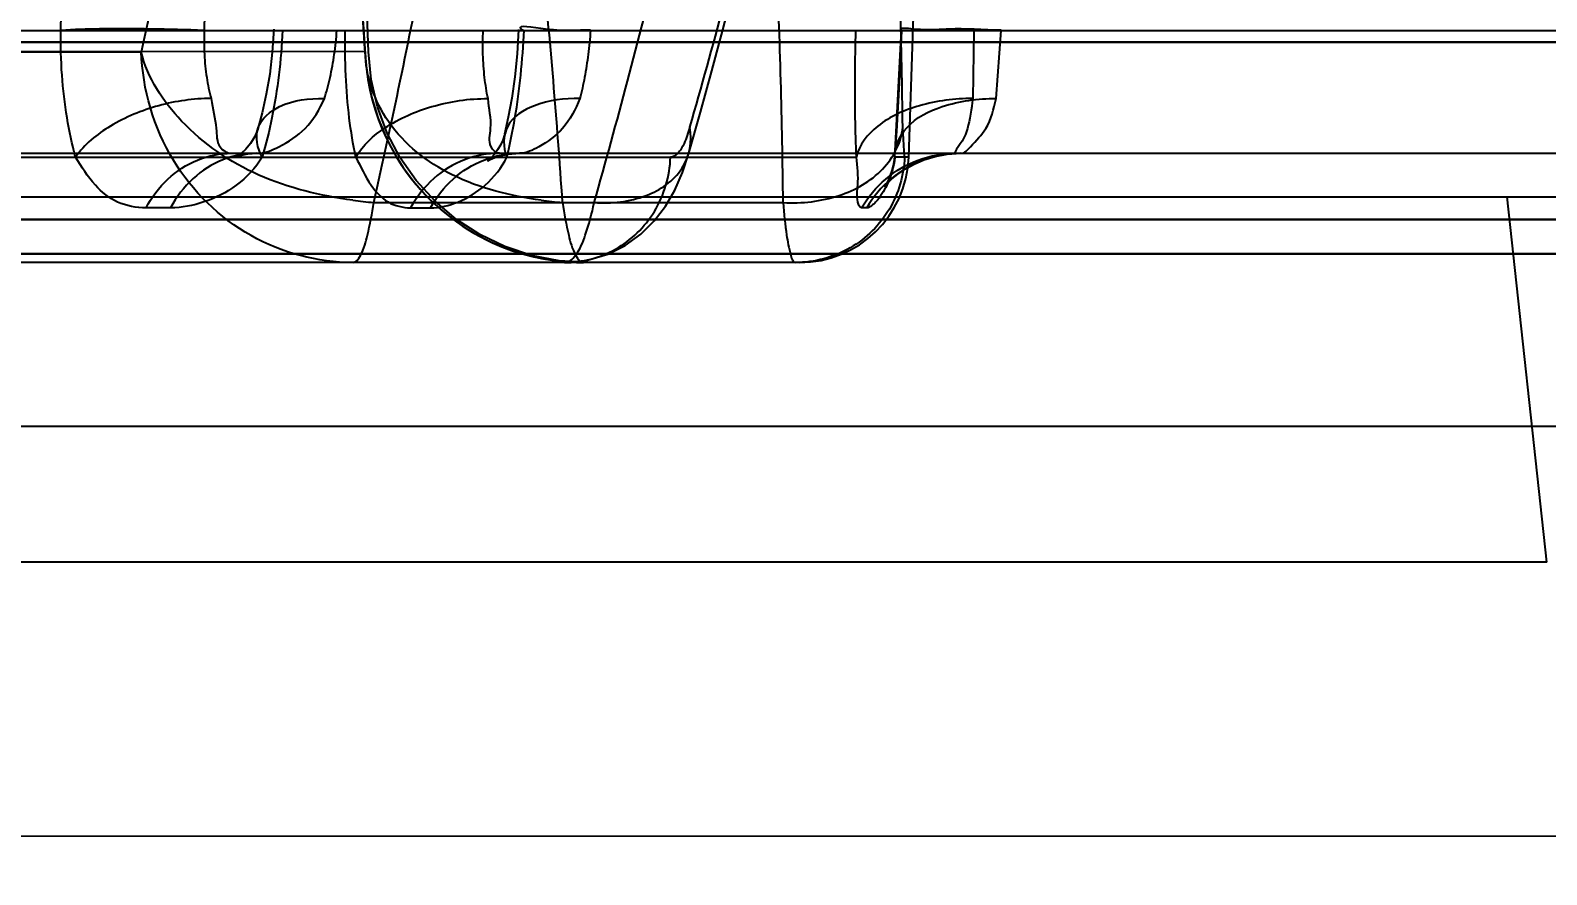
# Model space of a CAD drawing. Header units: millimetres. Extents: x 1236 to 1656, y -100 to 494.
# Drawn here: x 1497.278 to 1498.111, y 392.714 to 393.178 of the extents above; entities that cross this region are included whole.
import ezdxf

# ---------------------------------------------------------------- set-up
doc = ezdxf.new("R2010")
doc.units = ezdxf.units.MM
doc.header["$LTSCALE"] = 0.1
doc.layers.add('DIM', color=3, linetype='Continuous')
doc.styles.get("Standard").update_dxf_attribs({"font": 'arial.ttf'})
doc.dimstyles.new('ISO-25', dxfattribs={"dimtxt": 2.5, "dimasz": 2.5, "dimexe": 1.25, "dimexo": 0.625, "dimtad": 1, "dimlfac": 5, "dimtxsty": 'Standard', "dimcen": 2.5, "dimadec": 0, "dimazin": 0, "dimtfac": 1, "dimtmove": 0, "dimatfit": 3, "dimfxl": 0, "dimarcsym": 0})

# ---------------------------------------------------------------- blocks, each defined once
blk = doc.blocks.new('*D54')
at = {"layer": 'Defpoints', "color": 0}
for p in [(1493.43923, 422.66066), (1493.43923, 405.52967), (1563.44079, 391.52936)]:
    blk.add_point(p, dxfattribs=at)
at = {"layer": 'DIM', "color": 0, "lineweight": -2}
for p, q in [((1493.43923, 406.15467), (1493.43923, 423.91066)), ((1563.44079, 392.15436), (1563.44079, 423.91066)), ((1560.94079, 422.66066), (1495.93923, 422.66066))]:
    blk.add_line(p, q, dxfattribs=at)
at = {"layer": 'DIM', "color": 0}
for points in [[(1495.93923, 423.07733), (1495.93923, 422.24399), (1493.43923, 422.66066)], [(1560.94079, 423.07733), (1560.94079, 422.24399), (1563.44079, 422.66066)]]:
    blk.add_solid(points, dxfattribs=at)
at = {"layer": 'DIM', "color": 0, "insert": (1528.44001, 424.56295), "char_height": 2.5, "attachment_point": 5}
blk.add_mtext('350', dxfattribs=at)

msp = doc.modelspace()

# ---------------------------------------------------------------- linework, layer by layer
for p, q in [((1497.46417, 393.1665), (1497.44283, 393.77758)), ((1497.29514, 393.17824), (1497.29936, 393.46025)), ((1497.37843, 393.46027), (1497.37397, 393.17823)), ((1497.7609, 393.10859), (1497.77313, 393.45869)), ((1494.85707, 393.17819), (1512.05975, 393.17819)), ((1497.75333, 393.10859), (1497.75699, 393.17828)), ((1497.7967, 393.17819), (1497.79607, 393.14072)), ((1497.80891, 393.14072), (1497.81172, 393.17824)), ((1512.25767, 393.17183), (1474.62074, 393.17183)), ((1476.60823, 393.17177), (1505.5604, 393.17178)), ((1497.46231, 393.16649), (1496.94951, 393.1666)), ((1497.14968, 393.16651), (1497.33945, 393.1665)), ((1497.75861, 393.10859), (1497.75761, 393.12507)), ((1494.55356, 393.11069), (1512.06487, 393.11069)), ((1497.04745, 393.10859), (1497.7322, 393.10859)), ((1497.7609, 393.10859), (1497.75333, 393.10859)), ((1493.43926, 393.08671), (1498.08973, 393.08679)), ((1498.08973, 393.08679), (1498.15151, 393.0868)), ((1498.11137, 392.88604), (1498.08973, 393.08679)), ((1497.35546, 393.08068), (1497.34198, 393.08068)), ((1497.46701, 393.08364), (1497.69194, 393.08364)), ((1497.48727, 393.08068), (1497.49819, 393.08068)), ((1497.73785, 393.08068), (1497.73506, 393.08068)), ((1500.05372, 393.07424), (1493.5352, 393.07433)), ((1493.53531, 393.0744), (1501.43343, 393.07438)), ((1493.43866, 393.05545), (1501.43468, 393.05549)), ((1501.43465, 393.0554), (1493.43911, 393.05548)), ((1497.70094, 393.05068), (1494.67144, 393.05068)), ((1501.43941, 392.96068), (1485.43905, 392.96068)), ((1498.11137, 392.88602), (1493.43928, 392.8862)), ((1493.43917, 392.73622), (1498.17089, 392.73559))]:
    msp.add_line(p, q)
for points in [[(1497.4516, 393.29231), (1497.45375, 393.27064), (1497.45577, 393.249), (1497.45765, 393.22739), (1497.45941, 393.2058), (1497.46103, 393.18425), (1497.46252, 393.16272)], [(1497.64016, 393.11081), (1497.64649, 393.13338), (1497.65269, 393.15598), (1497.65877, 393.17859), (1497.66471, 393.20122), (1497.67053, 393.22386), (1497.67622, 393.24653)], [(1497.41213, 393.17888), (1497.41127, 393.16625), (1497.40987, 393.15424), (1497.40802, 393.1431), (1497.40581, 393.13299), (1497.40338, 393.12415)], [(1497.54664, 393.17877), (1497.5458, 393.16541), (1497.54453, 393.15277), (1497.54289, 393.14107), (1497.54097, 393.13046), (1497.53887, 393.12118)], [(1497.75697, 393.17844), (1497.75638, 393.16373), (1497.75572, 393.14942), (1497.75499, 393.13577), (1497.7542, 393.1229), (1497.75336, 393.11105)], [(1497.58408, 393.05068), (1497.56886, 393.05165), (1497.55372, 393.05459), (1497.53912, 393.05942), (1497.52533, 393.06605), (1497.51243, 393.07442), (1497.50076, 393.08432), (1497.4904, 393.09569), (1497.48162, 393.10822), (1497.47447, 393.12184), (1497.46915, 393.13616), (1497.46568, 393.15115), (1497.46415, 393.16651)], [(1497.40329, 393.12386), (1497.40169, 393.11988), (1497.39936, 393.11615), (1497.39676, 393.11302), (1497.39423, 393.11059), (1497.39229, 393.10909), (1497.39168, 393.10869), (1497.39238, 393.109), (1497.39445, 393.10967), (1497.39791, 393.11037), (1497.40267, 393.11069)], [(1497.53878, 393.12081), (1497.53789, 393.11794), (1497.53663, 393.11516), (1497.53504, 393.11251), (1497.53329, 393.11016), (1497.5315, 393.10817), (1497.53025, 393.10702), (1497.52975, 393.10662), (1497.53054, 393.10708), (1497.53272, 393.1081), (1497.5362, 393.10927), (1497.54096, 393.11026), (1497.54711, 393.11069)], [(1497.57215, 393.05068), (1497.58446, 393.05193), (1497.59554, 393.05523), (1497.60518, 393.06003), (1497.61383, 393.06627), (1497.62117, 393.07352), (1497.62735, 393.08164), (1497.63245, 393.09051), (1497.63666, 393.10016), (1497.64017, 393.11085)], [(1497.75336, 393.11094), (1497.75295, 393.10725), (1497.75234, 393.10403), (1497.7516, 393.10119), (1497.75079, 393.09872), (1497.74993, 393.09657), (1497.74911, 393.09481), (1497.74837, 393.09343), (1497.74786, 393.09261), (1497.74776, 393.09245), (1497.74821, 393.09301), (1497.74952, 393.09447), (1497.75172, 393.0966), (1497.75495, 393.09925), (1497.75915, 393.10213), (1497.76392, 393.10476), (1497.76931, 393.10707), (1497.77536, 393.10893), (1497.78202, 393.11019), (1497.78961, 393.11069)]]:
    msp.add_lwpolyline(points)
for centre, radius, start, end in [((1493.38412, 394.03286), 4.0491, 347.64535, 349.57708), ((1493.54432, 392.90723), 3.92656, 3.78586, 5.74553), ((1493.61767, 394.27898), 4.18526, 343.99573, 345.8929), ((1493.98315, 393.08454), 3.77468, 0.61516, 2.64732), ((1493.56421, 393.96972), 4.00212, 347.20853, 349.16588), ((1493.79561, 392.83279), 3.78346, 3.80163, 5.83544), ((1493.52201, 394.23579), 4.22623, 344.17987, 346.05712), ((1493.86989, 393.04511), 3.82224, 0.57753, 2.58435), ((1497.58226, 393.17069), 0.12, 183.69075, 270), ((1497.70094, 393.11069), 0.06, 270, 358), ((1497.49162, 393.36347), 0.28091, 262.6198, 264.9727), ((1497.5926, 393.34473), 0.26201, 262.64923, 265.2126)]:
    msp.add_arc(centre, radius, start, end)
for points, knots in [([(1497.30323, 393.10859), (1497.30128, 393.11569), (1497.29809, 393.13063), (1497.29542, 393.15395), (1497.29502, 393.17005), (1497.29514, 393.17824)], [0, 0, 0, 0, 0.314058, 0.650391, 1, 1, 1, 1]), ([(1497.37397, 393.17823), (1497.36418, 393.1786), (1497.34501, 393.17906), (1497.31873, 393.17908), (1497.30223, 393.17877), (1497.29514, 393.17824)], [0, 0, 0, 0, 0.372566, 0.729538, 1, 1, 1, 1]), ([(1497.37395, 393.1782), (1497.37377, 393.17379), (1497.3738, 393.16514), (1497.37502, 393.15259), (1497.37664, 393.14454), (1497.37767, 393.14072)], [0, 0, 0, 0, 0.349681, 0.686168, 1, 1, 1, 1]), ([(1497.4169, 393.17824), (1497.41653, 393.17005), (1497.41523, 393.15395), (1497.41153, 393.13066), (1497.40785, 393.11571), (1497.40569, 393.10859)], [0, 0, 0, 0, 0.34794, 0.684511, 1, 1, 1, 1]), ([(1497.43992, 393.14072), (1497.44115, 393.14455), (1497.44327, 393.15259), (1497.44553, 393.16514), (1497.44644, 393.17381), (1497.44676, 393.17824)], [0, 0, 0, 0, 0.315866, 0.651518, 1, 1, 1, 1]), ([(1497.45722, 393.10859), (1497.45568, 393.11567), (1497.45322, 393.13058), (1497.45137, 393.15388), (1497.45119, 393.17), (1497.45136, 393.17827)], [0, 0, 0, 0, 0.310336, 0.645695, 1, 1, 1, 1]), ([(1497.52982, 393.14072), (1497.52901, 393.14457), (1497.52775, 393.15264), (1497.52688, 393.16519), (1497.52696, 393.17384), (1497.52717, 393.17825)], [0, 0, 0, 0, 0.313124, 0.64873, 1, 1, 1, 1]), ([(1497.54014, 393.10859), (1497.54191, 393.11573), (1497.54496, 393.1307), (1497.54807, 393.15397), (1497.54922, 393.17005), (1497.54958, 393.17824)], [0, 0, 0, 0, 0.313462, 0.650284, 1, 1, 1, 1]), ([(1497.58609, 393.17825), (1497.57788, 393.17854), (1497.57208, 393.17677), (1497.54391, 393.18167), (1497.54902, 393.17831), (1497.54957, 393.17825)], [0, 0, 0, 0, 0.621017, 0.958321, 1, 1, 1, 1]), ([(1497.5861, 393.17824), (1497.58579, 393.17382), (1497.58495, 393.16516), (1497.58301, 393.15262), (1497.58123, 393.14456), (1497.58021, 393.14072)], [0, 0, 0, 0, 0.349498, 0.68638, 1, 1, 1, 1]), ([(1497.7322, 393.10859), (1497.73188, 393.11579), (1497.73145, 393.13082), (1497.73136, 393.15405), (1497.73168, 393.17006), (1497.73193, 393.17824)], [0, 0, 0, 0, 0.310276, 0.647519, 1, 1, 1, 1]), ([(1497.81172, 393.17825), (1497.80228, 393.17856), (1497.78306, 393.17976), (1497.77342, 393.1778), (1497.75541, 393.17977), (1497.757, 393.17828)], [0, 0, 0, 0, 0.517123, 0.880558, 1, 1, 1, 1]), ([(1497.45554, 393.08489), (1497.43789, 393.08735), (1497.40311, 393.09552), (1497.36126, 393.12413), (1497.34269, 393.15219), (1497.33932, 393.16649)], [0, 0, 0, 0, 0.358153, 0.704852, 1, 1, 1, 1]), ([(1497.45554, 393.05068), (1497.43627, 393.05068), (1497.39649, 393.06124), (1497.35204, 393.10484), (1497.34003, 393.14577), (1497.33932, 393.16649)], [0, 0, 0, 0, 0.322166, 0.65342, 1, 1, 1, 1]), ([(1497.46239, 393.16648), (1497.46308, 393.14665), (1497.47486, 393.10636), (1497.51978, 393.06186), (1497.56149, 393.05068), (1497.58226, 393.05068)], [0, 0, 0, 0, 0.326659, 0.658048, 1, 1, 1, 1]), ([(1497.55908, 393.08488), (1497.54227, 393.08731), (1497.51034, 393.09479), (1497.47287, 393.12405), (1497.46253, 393.15299), (1497.46239, 393.16648)], [0, 0, 0, 0, 0.372159, 0.70447, 1, 1, 1, 1]), ([(1497.37768, 393.14074), (1497.36801, 393.14084), (1497.34861, 393.13795), (1497.32277, 393.12735), (1497.30803, 393.11564), (1497.30323, 393.10859)], [0, 0, 0, 0, 0.347685, 0.693553, 1, 1, 1, 1]), ([(1497.37767, 393.14072), (1497.37849, 393.13525), (1497.38107, 393.12682), (1497.38045, 393.11442), (1497.38654, 393.11069), (1497.38897, 393.11069)], [0, 0, 0, 0, 0.484989, 0.787069, 1, 1, 1, 1]), ([(1497.40569, 393.10859), (1497.4031, 393.11336), (1497.40055, 393.12603), (1497.41751, 393.13971), (1497.43158, 393.14083), (1497.43991, 393.14074)], [0, 0, 0, 0, 0.281639, 0.567652, 1, 1, 1, 1]), ([(1497.4027, 393.11069), (1497.40695, 393.1107), (1497.41671, 393.11458), (1497.43072, 393.1238), (1497.43732, 393.13478), (1497.43992, 393.14072)], [0, 0, 0, 0, 0.255746, 0.609321, 1, 1, 1, 1]), ([(1497.45722, 393.10859), (1497.46096, 393.1152), (1497.47422, 393.12694), (1497.4995, 393.13783), (1497.51941, 393.14084), (1497.52983, 393.14074)], [0, 0, 0, 0, 0.27757, 0.619477, 1, 1, 1, 1]), ([(1497.536, 393.11069), (1497.53409, 393.11069), (1497.52941, 393.11551), (1497.53255, 393.1266), (1497.53031, 393.13527), (1497.52982, 393.14072)], [0, 0, 0, 0, 0.1778, 0.491583, 1, 1, 1, 1]), ([(1497.5802, 393.14074), (1497.57179, 393.14083), (1497.55729, 393.13931), (1497.53816, 393.12783), (1497.53793, 393.11381), (1497.54014, 393.10859)], [0, 0, 0, 0, 0.416097, 0.719775, 1, 1, 1, 1]), ([(1497.58021, 393.14072), (1497.57795, 393.13485), (1497.57227, 393.124), (1497.5596, 393.11487), (1497.55086, 393.1107), (1497.54713, 393.11069)], [0, 0, 0, 0, 0.405301, 0.759632, 1, 1, 1, 1]), ([(1497.79607, 393.14074), (1497.78623, 393.14083), (1497.76773, 393.13839), (1497.74433, 393.12835), (1497.73355, 393.11533), (1497.7322, 393.10859)], [0, 0, 0, 0, 0.389885, 0.727561, 1, 1, 1, 1]), ([(1497.75333, 393.10859), (1497.75304, 393.11438), (1497.75961, 393.12789), (1497.7813, 393.13848), (1497.79892, 393.14083), (1497.80891, 393.14074)], [0, 0, 0, 0, 0.248621, 0.571588, 1, 1, 1, 1]), ([(1497.79607, 393.14072), (1497.79553, 393.13521), (1497.79361, 393.12454), (1497.79121, 393.11833), (1497.78556, 393.11072), (1497.78682, 393.11069)], [0, 0, 0, 0, 0.523818, 0.881075, 1, 1, 1, 1]), ([(1497.78965, 393.11069), (1497.79174, 393.11071), (1497.79654, 393.11646), (1497.80505, 393.12458), (1497.80769, 393.13509), (1497.80891, 393.14072)], [0, 0, 0, 0, 0.17074, 0.529954, 1, 1, 1, 1]), ([(1497.58816, 393.08364), (1497.59773, 393.083), (1497.61593, 393.08485), (1497.63871, 393.09992), (1497.64214, 393.1175), (1497.64072, 393.12507)], [0, 0, 0, 0, 0.376093, 0.698147, 1, 1, 1, 1]), ([(1497.64072, 393.12507), (1497.63985, 393.12203), (1497.63803, 393.11691), (1497.63487, 393.11089), (1497.63148, 393.10859), (1497.63006, 393.10859)], [0, 0, 0, 0, 0.46411, 0.792049, 1, 1, 1, 1]), ([(1497.69194, 393.08364), (1497.70225, 393.08296), (1497.72229, 393.08541), (1497.74773, 393.09936), (1497.75698, 393.11659), (1497.75761, 393.12507)], [0, 0, 0, 0, 0.366959, 0.697985, 1, 1, 1, 1]), ([(1497.34198, 393.08068), (1497.34505, 393.08656), (1497.35305, 393.09726), (1497.36967, 393.1081), (1497.38262, 393.11069), (1497.38899, 393.11069)], [0, 0, 0, 0, 0.340825, 0.671943, 1, 1, 1, 1]), ([(1497.40263, 393.11069), (1497.39636, 393.11069), (1497.38351, 393.10818), (1497.36675, 393.09747), (1497.3586, 393.08668), (1497.35546, 393.08068)], [0, 0, 0, 0, 0.321934, 0.652884, 1, 1, 1, 1]), ([(1497.53603, 393.11069), (1497.52956, 393.11069), (1497.51635, 393.10821), (1497.49904, 393.09755), (1497.49053, 393.08671), (1497.48727, 393.08068)], [0, 0, 0, 0, 0.324973, 0.656367, 1, 1, 1, 1]), ([(1497.49819, 393.08068), (1497.5014, 393.08659), (1497.5098, 393.09736), (1497.52708, 393.10813), (1497.54046, 393.11069), (1497.54708, 393.11069)], [0, 0, 0, 0, 0.336728, 0.668287, 1, 1, 1, 1]), ([(1497.73506, 393.08068), (1497.73849, 393.08665), (1497.74752, 393.09749), (1497.76579, 393.10818), (1497.77982, 393.11069), (1497.78681, 393.11069)], [0, 0, 0, 0, 0.330988, 0.663209, 1, 1, 1, 1]), ([(1497.78963, 393.11069), (1497.78277, 393.11069), (1497.76888, 393.10825), (1497.75052, 393.0977), (1497.74135, 393.08677), (1497.73785, 393.08068)], [0, 0, 0, 0, 0.330277, 0.662498, 1, 1, 1, 1]), ([(1497.34198, 393.08068), (1497.33666, 393.08083), (1497.32595, 393.08258), (1497.31253, 393.09348), (1497.30652, 393.10324), (1497.30323, 393.10859)], [0, 0, 0, 0, 0.318541, 0.62411, 1, 1, 1, 1]), ([(1497.40569, 393.10859), (1497.40208, 393.10262), (1497.39239, 393.0924), (1497.3745, 393.08321), (1497.36163, 393.08085), (1497.35546, 393.08068)], [0, 0, 0, 0, 0.351675, 0.688857, 1, 1, 1, 1]), ([(1497.45722, 393.10859), (1497.45982, 393.10336), (1497.46411, 393.09414), (1497.47404, 393.08279), (1497.483, 393.08083), (1497.48727, 393.08068)], [0, 0, 0, 0, 0.403699, 0.705144, 1, 1, 1, 1]), ([(1497.49819, 393.08068), (1497.50331, 393.08085), (1497.51429, 393.08338), (1497.52941, 393.09272), (1497.5373, 393.10276), (1497.54014, 393.10859)], [0, 0, 0, 0, 0.292852, 0.629273, 1, 1, 1, 1]), ([(1497.57191, 393.05068), (1497.58153, 393.05068), (1497.60142, 393.05594), (1497.62369, 393.07772), (1497.62971, 393.09822), (1497.63006, 393.10859)], [0, 0, 0, 0, 0.321474, 0.653099, 1, 1, 1, 1]), ([(1497.75861, 393.10859), (1497.75827, 393.0987), (1497.7524, 393.07857), (1497.72996, 393.05629), (1497.70908, 393.05068), (1497.69868, 393.05068)], [0, 0, 0, 0, 0.325841, 0.657644, 1, 1, 1, 1]), ([(1497.73506, 393.08068), (1497.73379, 393.08085), (1497.73206, 393.08631), (1497.73354, 393.09486), (1497.73287, 393.10349), (1497.7322, 393.10859)], [0, 0, 0, 0, 0.135293, 0.459327, 1, 1, 1, 1]), ([(1497.75333, 393.10859), (1497.7527, 393.10329), (1497.75016, 393.09428), (1497.74434, 393.08521), (1497.7398, 393.08093), (1497.73785, 393.08068)], [0, 0, 0, 0, 0.484896, 0.821698, 1, 1, 1, 1]), ([(1497.45554, 393.05068), (1497.45742, 393.05068), (1497.46139, 393.05674), (1497.46417, 393.06745), (1497.46613, 393.07763), (1497.46701, 393.08364)], [0, 0, 0, 0, 0.158171, 0.490401, 1, 1, 1, 1]), ([(1497.57074, 393.08364), (1497.57162, 393.07763), (1497.57359, 393.06745), (1497.57639, 393.05673), (1497.58037, 393.05068), (1497.58226, 393.05068)], [0, 0, 0, 0, 0.509328, 0.841507, 1, 1, 1, 1]), ([(1497.57191, 393.05068), (1497.57424, 393.05068), (1497.57969, 393.05591), (1497.58409, 393.06745), (1497.58687, 393.07758), (1497.58816, 393.08364)], [0, 0, 0, 0, 0.183148, 0.511065, 1, 1, 1, 1]), ([(1497.69194, 393.08364), (1497.69241, 393.07765), (1497.69338, 393.06722), (1497.69522, 393.05773), (1497.69714, 393.05068), (1497.69868, 393.05068)], [0, 0, 0, 0, 0.52901, 0.864597, 1, 1, 1, 1])]:
    msp.add_open_spline(points, degree=3, knots=knots)

# ---------------------------------------------------------------- dimensions: what is measured, and where the dimension line sits
at = {"layer": 'DIM'}
dim = msp.add_linear_dim(base=(1493.43923, 422.66066), p1=(1563.44079, 391.52936), p2=(1493.43923, 405.52967), text='350', dimstyle='ISO-25', dxfattribs=at)
dim.commit()
dim.dimension.update_dxf_attribs({"geometry": '*D54', "text_midpoint": (1528.44001, 424.56295)})

doc.saveas('drawing.dxf')
